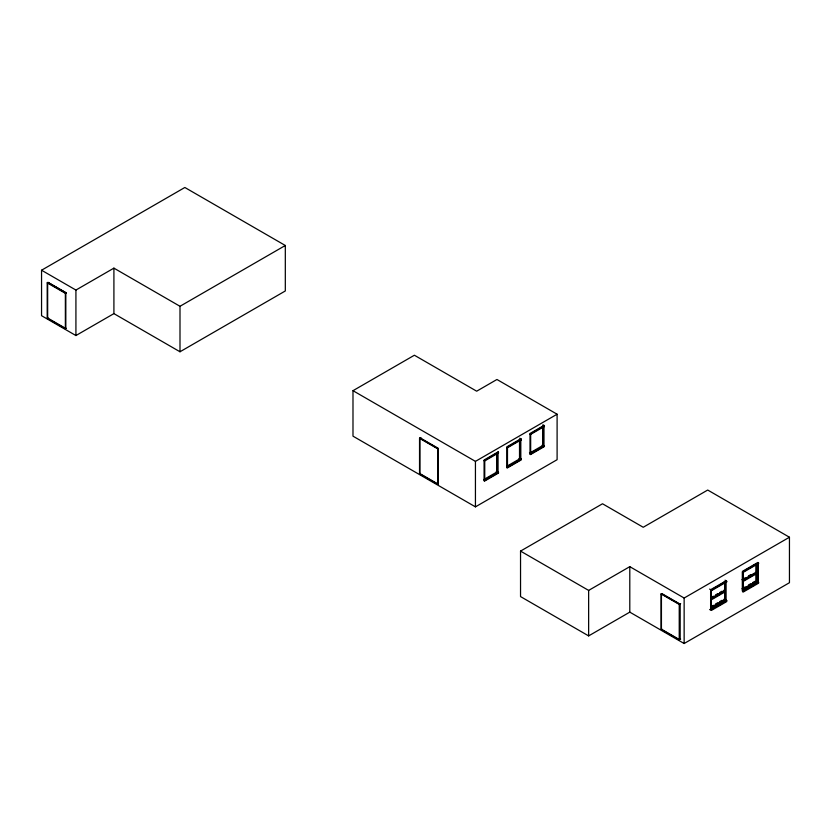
<?xml version="1.0" encoding="UTF-8"?>
<svg xmlns="http://www.w3.org/2000/svg" width="831" height="831" viewBox="0 0 831 831"><rect width="100%" height="100%" fill="white"/><g stroke="black" fill="none" stroke-linecap="round" stroke-linejoin="round"><path stroke-width="1.25" d="M41.55 270.22L184.846 187.484L285.313 245.488L285.313 290.964L179.995 351.773L113.909 313.619L75.922 335.547L41.55 315.697L41.55 270.22L75.922 290.061L113.909 268.133L179.995 306.286L285.313 245.488M47.201 282.831L48.042 282.353L66.2 292.834L65.369 293.322L47.201 282.831L47.201 318.273L65.369 328.764L66.2 328.287M47.201 318.273L48.042 317.795M352.988 390.684L414.389 355.232L476.672 391.193L496.948 379.487L557.102 414.222L557.102 459.699L475.436 506.858L352.988 436.161L352.988 390.684L475.436 461.371L557.102 414.222M438.394 483.85L437.708 484.255L419.541 473.763L419.541 438.321L420.922 437.522M419.541 438.321L437.708 448.802L438.394 448.408L420.237 437.916M419.541 473.763L420.237 473.369M520.808 438.799L506.837 446.86L506.837 467.739L520.808 459.678L520.808 438.799L519.759 438.197M543.983 446.299L543.983 425.42L530.012 433.481L530.012 454.36L542.913 446.912M484.515 461.008L498.486 452.947L498.486 452.178L484.068 460.758L484.743 460.374L484.743 479.705L484.068 480.089L498.486 472.278L498.486 473.057L484.515 481.118L484.515 480.349M507.263 447.878L521.224 439.817L521.224 439.038L506.817 447.629L507.481 447.234L507.481 466.575L506.817 466.96L521.224 459.148L521.224 459.917L507.263 467.988L507.263 467.219M530.438 434.499L544.409 426.438L544.409 425.659L529.991 434.239L530.666 433.855L530.666 453.196L529.991 453.581L544.409 445.769L544.409 446.538L530.438 454.609L530.438 453.83M506.889 466.233L519.52 458.941L519.52 439.599M530.064 452.853L542.695 445.551L542.695 426.22M496.18 471.728L498.486 472.278M518.928 458.587L521.224 459.148M542.103 445.208L544.409 445.769M520.538 551.098L602.517 503.773L643.225 527.27L707.711 490.041L789.45 537.231L789.45 582.708L684.142 643.516L629.794 612.135L588.639 635.902L520.538 596.585L520.538 551.098L588.639 590.415L629.794 566.659L684.142 598.029L789.45 537.231M680.651 639.081L679.259 639.88L661.102 629.389L661.102 593.947L661.788 593.542L678.885 603.41M661.102 593.947L679.259 604.428L680.651 603.628M709.622 589.096L710.671 589.698L726.097 580.796L726.097 601.177M711.72 589.698L726.034 581.43L726.751 581.845L726.751 581.181L711.326 590.083L711.357 598.736L725.297 590.685L725.297 582.656L724.113 581.97M742.447 571.957L757.862 563.054L758.578 563.47L758.578 562.805L743.153 571.707L743.153 572.372L742.447 571.957L742.447 590.675L743.153 591.09L758.578 582.188L758.578 583.185L743.153 592.088L743.153 591.09M726.751 581.845L711.326 590.748L710.619 590.332L710.619 609.05L711.326 609.466L726.751 600.564L726.751 601.561L711.326 610.463L711.326 609.466M743.153 572.372L758.578 563.47M711.243 597.427L713.382 596.191M715.533 594.954L717.672 593.708M719.823 592.472L721.962 591.236M742 579.674L745.21 577.815M748.43 575.956L750.58 574.72M743.184 580.35L757.124 572.31L757.124 564.28L756.532 563.937L756.532 571.967L742.592 580.017L743.184 580.35L743.184 572.33L742.592 571.988M712.905 598.216L719.345 594.508M721.485 593.272L723.635 592.025M743.662 580.464L746.882 578.605M750.092 576.745L756.532 573.037L757.124 573.38L757.124 581.399L743.184 589.449L742.592 589.106L756.532 581.056L756.532 573.037M710.765 599.463L711.357 599.805L725.297 591.755L725.297 599.774L711.357 607.825L710.765 607.482L724.705 599.431L724.705 591.412L725.297 591.755M757.124 573.38L743.184 581.43L743.184 589.449M661.102 629.389L661.788 628.994M711.243 606.526L713.382 605.29M715.533 604.044L717.672 602.807M719.823 601.571L721.962 600.335M742 588.764L745.21 586.915M748.43 585.055L750.58 583.819M752.72 582.573L754.87 581.336M710.619 609.05L726.034 600.148L726.751 600.564M742.447 590.675L757.862 581.773L758.578 582.188M718.379 605.633L724.996 601.821M746.903 589.169L753.52 585.346M542.934 424.818L543.983 425.42M544.409 426.438L543.297 426.563L543.297 445.894M757.124 572.31L755.94 571.624L755.94 563.595M521.224 439.817L520.123 439.942L520.123 459.283M757.124 581.399L755.94 580.724L755.94 572.694M529.472 452.5L530.666 453.196M725.048 580.194L726.097 580.796M498.486 452.947L497.374 453.082L497.374 472.413M724.113 590L725.297 590.685M724.113 599.099L725.297 599.774M711.357 598.736L710.765 598.393L724.705 590.342L724.705 582.313M484.743 479.705L484.141 479.362L496.772 472.07L496.772 452.729M709.622 609.476L710.671 610.079L710.671 589.698M47.897 282.436L66.054 292.917M757.924 581.534L757.924 562.421L742.499 571.323L742.499 591.703M757.862 563.054L757.862 581.773M711.357 599.805L711.357 607.825M684.142 598.029L684.142 643.516M679.955 604.033L679.955 639.475M679.259 604.428L679.259 639.88M629.794 566.659L629.794 612.135M588.639 590.415L588.639 635.902M475.436 461.371L475.436 506.858M437.708 448.802L437.708 484.255M179.995 306.286L179.995 351.773M113.909 268.133L113.909 313.619M75.922 290.061L75.922 335.547M65.369 293.322L65.369 328.764M498.06 451.929L484.089 460L484.089 480.879L498.06 472.808L498.06 451.929M438.041 448.615L419.873 438.124L419.873 473.577L438.041 484.058L438.041 448.615M679.602 604.23L661.434 593.75L661.434 629.192L679.602 639.683L679.602 604.23M65.826 293.052L47.658 282.571L47.658 318.013L65.826 328.505L65.826 293.052"/></g></svg>
